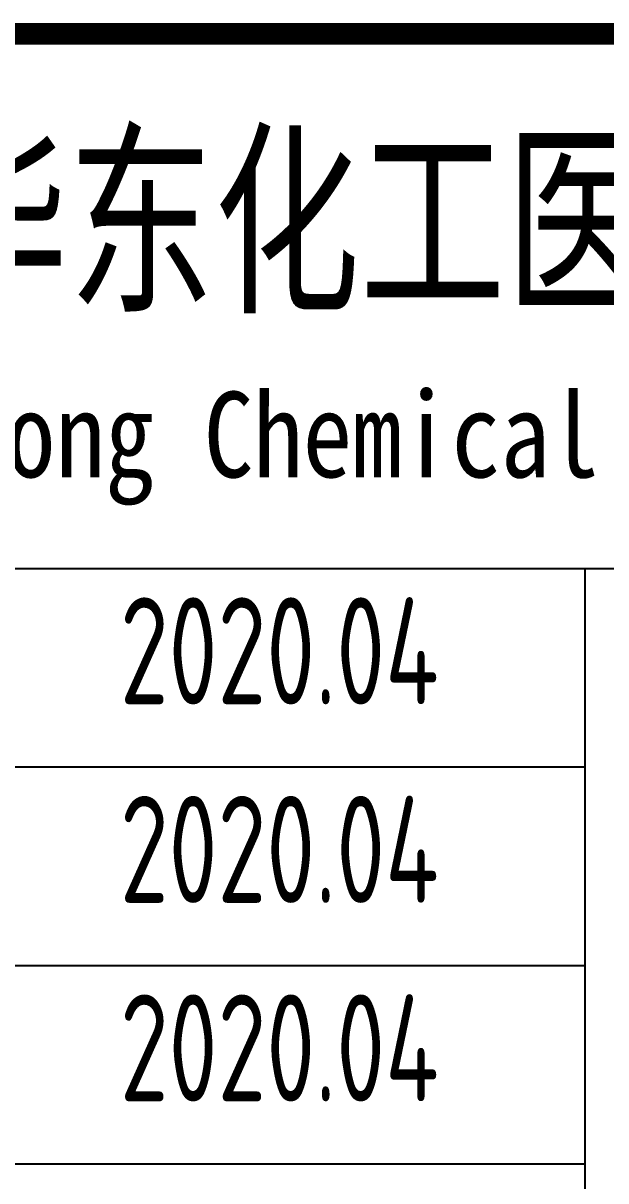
# Model space of a CAD drawing. Extents: x 9732137 to 18866768, y -962146 to 246094.
# Drawn here: x 9821117 to 9823025, y -565462 to -561671 of the extents above; entities that cross this region are included whole.
import ezdxf
from ezdxf.enums import TextEntityAlignment as Align

# ---------------------------------------------------------------- set-up
doc = ezdxf.new("R2010")
doc.units = 0
doc.header["$LTSCALE"] = 1000
doc.layers.get('0').update_dxf_attribs({"linetype": 'CONTINUOUS'})
doc.styles.add('AHD_TQ_S', font='')
doc.styles.add('TSSD_Rein', font='Tssdeng.shx', dxfattribs={"width": 0.7, "bigfont": 'hztxt.shx'})
doc.styles.get('AHD_TQ_S').set_extended_font_data('SimSun')

msp = doc.modelspace()

# ---------------------------------------------------------------- linework, layer by layer
for p, q in [((9817456.8, -563456.3), (9828456.8, -563456.3)), ((9822956.8, -566706.3), (9822956.8, -563456.3)), ((9817456.8, -564106.3), (9822956.8, -564106.3)), ((9817456.8, -564756.3), (9822956.8, -564756.3)), ((9817456.8, -565406.3), (9822956.8, -565406.3))]:
    msp.add_line(p, q)
msp.add_lwpolyline([(9835456.8, -561706.3, 70, 70, 0), (9817456.8, -561706.3, 70, 70, 0), (9817456.8, -567706.3, 0, 0, 0)], format="xyseb")
msp.add_lwpolyline([(9835456.8, -561706.3, 70, 70, 0), (9817456.8, -561706.3, 70, 70, 0), (9817456.8, -567706.3, 0, 0, 0)], format="xyseb")
at = {"const_width": 70}
msp.add_lwpolyline([(9835456.8, -561706.3), (9817456.8, -561706.3)], dxfattribs=at)

# ---------------------------------------------------------------- texts
at = {"style": 'AHD_TQ_S'}
for s, height, width, p in [('安徽华东化工医药工程有限责任公司', 500, 0.7, (9823651.7, -562306.3)), ('Anhui Huadong Chemical & Medical Engineering Co.,Ltd', 280, 0.85, (9823651.7, -563056.3))]:
    msp.add_text(s, height=height, dxfattribs=dict(at, width=width)).set_placement(p, align=Align.MIDDLE)
at = {"style": 'TSSD_Rein', "width": 0.7}
for p in [(9821956.1, -563726), (9821956.1, -564376), (9821956.1, -565026)]:
    msp.add_attdef('2020.04', text='200320-02-040', height=350, dxfattribs=at).set_placement(p, align=Align.MIDDLE)

doc.saveas('drawing.dxf')
